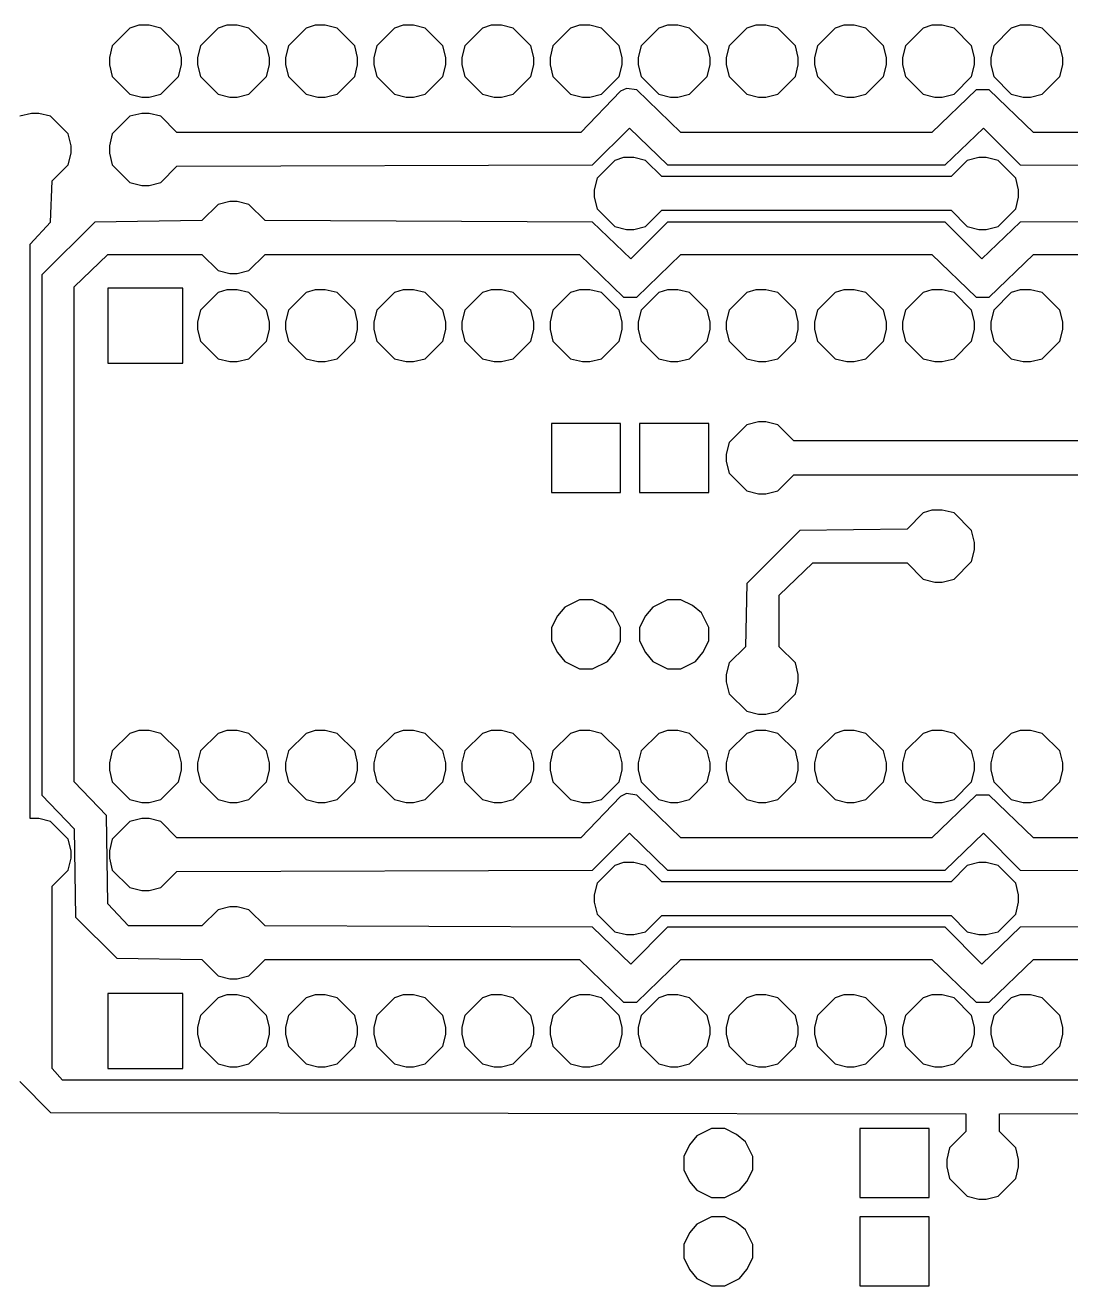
# Model space of a CAD drawing. Header units: millimetres. Extents: x 2 to 82, y 1 to 183.
# Drawn here: x 19.42 to 49.55, y 9.14 to 45.47 of the extents above; entities that cross this region are included whole.
import ezdxf

# ---------------------------------------------------------------- set-up
doc = ezdxf.new("R2010")
doc.units = ezdxf.units.MM
doc.layers.add('Default', color=70, linetype='Continuous')

msp = doc.modelspace()

# ---------------------------------------------------------------- linework, layer by layer
at = {"layer": 'Default'}
for points in [[(22.690667, 45.466), (22.690667, 45.466), (22.436667, 45.381333), (21.928667, 44.873333), (21.844, 44.534667), (21.844, 44.323), (21.928667, 43.984333), (22.436667, 43.476333), (22.775333, 43.391667), (22.987, 43.391667), (23.325667, 43.476333), (23.833667, 43.984333), (23.918333, 44.323), (23.918333, 44.534667), (23.833667, 44.873333), (23.325667, 45.381333), (22.987, 45.466), (22.690667, 45.466)], [(22.690667, 45.466), (22.690667, 45.466), (22.436667, 45.381333), (21.928667, 44.873333), (21.844, 44.534667), (21.844, 44.323), (21.928667, 43.984333), (22.436667, 43.476333), (22.775333, 43.391667), (22.987, 43.391667), (23.325667, 43.476333), (23.833667, 43.984333), (23.918333, 44.323), (23.918333, 44.534667), (23.833667, 44.873333), (23.325667, 45.381333), (22.987, 45.466), (22.690667, 45.466)], [(25.230667, 45.466), (25.230667, 45.466), (24.976667, 45.381333), (24.468667, 44.873333), (24.384, 44.534667), (24.384, 44.323), (24.468667, 43.984333), (24.976667, 43.476333), (25.315333, 43.391667), (25.527, 43.391667), (25.865667, 43.476333), (26.373667, 43.984333), (26.458333, 44.323), (26.458333, 44.534667), (26.373667, 44.873333), (25.865667, 45.381333), (25.527, 45.466), (25.230667, 45.466)], [(25.230667, 45.466), (25.230667, 45.466), (24.976667, 45.381333), (24.468667, 44.873333), (24.384, 44.534667), (24.384, 44.323), (24.468667, 43.984333), (24.976667, 43.476333), (25.315333, 43.391667), (25.527, 43.391667), (25.865667, 43.476333), (26.373667, 43.984333), (26.458333, 44.323), (26.458333, 44.534667), (26.373667, 44.873333), (25.865667, 45.381333), (25.527, 45.466), (25.230667, 45.466)], [(27.770667, 45.466), (27.770667, 45.466), (27.516667, 45.381333), (27.008667, 44.873333), (26.924, 44.534667), (26.924, 44.323), (27.008667, 43.984333), (27.516667, 43.476333), (27.855333, 43.391667), (28.067, 43.391667), (28.405667, 43.476333), (28.913667, 43.984333), (28.998333, 44.323), (28.998333, 44.534667), (28.913667, 44.873333), (28.405667, 45.381333), (28.067, 45.466), (27.770667, 45.466)], [(27.770667, 45.466), (27.770667, 45.466), (27.516667, 45.381333), (27.008667, 44.873333), (26.924, 44.534667), (26.924, 44.323), (27.008667, 43.984333), (27.516667, 43.476333), (27.855333, 43.391667), (28.067, 43.391667), (28.405667, 43.476333), (28.913667, 43.984333), (28.998333, 44.323), (28.998333, 44.534667), (28.913667, 44.873333), (28.405667, 45.381333), (28.067, 45.466), (27.770667, 45.466)], [(30.310667, 45.466), (30.310667, 45.466), (30.056667, 45.381333), (29.548667, 44.873333), (29.464, 44.534667), (29.464, 44.323), (29.548667, 43.984333), (30.056667, 43.476333), (30.395333, 43.391667), (30.607, 43.391667), (30.945667, 43.476333), (31.453667, 43.984333), (31.538333, 44.323), (31.538333, 44.534667), (31.453667, 44.873333), (30.945667, 45.381333), (30.607, 45.466), (30.310667, 45.466)], [(30.310667, 45.466), (30.310667, 45.466), (30.056667, 45.381333), (29.548667, 44.873333), (29.464, 44.534667), (29.464, 44.323), (29.548667, 43.984333), (30.056667, 43.476333), (30.395333, 43.391667), (30.607, 43.391667), (30.945667, 43.476333), (31.453667, 43.984333), (31.538333, 44.323), (31.538333, 44.534667), (31.453667, 44.873333), (30.945667, 45.381333), (30.607, 45.466), (30.310667, 45.466)], [(32.850667, 45.466), (32.850667, 45.466), (32.596667, 45.381333), (32.088667, 44.873333), (32.004, 44.534667), (32.004, 44.323), (32.088667, 43.984333), (32.596667, 43.476333), (32.935333, 43.391667), (33.147, 43.391667), (33.485667, 43.476333), (33.993667, 43.984333), (34.078333, 44.323), (34.078333, 44.534667), (33.993667, 44.873333), (33.485667, 45.381333), (33.147, 45.466), (32.850667, 45.466)], [(32.850667, 45.466), (32.850667, 45.466), (32.596667, 45.381333), (32.088667, 44.873333), (32.004, 44.534667), (32.004, 44.323), (32.088667, 43.984333), (32.596667, 43.476333), (32.935333, 43.391667), (33.147, 43.391667), (33.485667, 43.476333), (33.993667, 43.984333), (34.078333, 44.323), (34.078333, 44.534667), (33.993667, 44.873333), (33.485667, 45.381333), (33.147, 45.466), (32.850667, 45.466)], [(35.390667, 45.466), (35.390667, 45.466), (35.136667, 45.381333), (34.628667, 44.873333), (34.544, 44.534667), (34.544, 44.323), (34.628667, 43.984333), (35.136667, 43.476333), (35.475333, 43.391667), (35.687, 43.391667), (36.025667, 43.476333), (36.533667, 43.984333), (36.618333, 44.323), (36.618333, 44.534667), (36.533667, 44.873333), (36.025667, 45.381333), (35.687, 45.466), (35.390667, 45.466)], [(35.390667, 45.466), (35.390667, 45.466), (35.136667, 45.381333), (34.628667, 44.873333), (34.544, 44.534667), (34.544, 44.323), (34.628667, 43.984333), (35.136667, 43.476333), (35.475333, 43.391667), (35.687, 43.391667), (36.025667, 43.476333), (36.533667, 43.984333), (36.618333, 44.323), (36.618333, 44.534667), (36.533667, 44.873333), (36.025667, 45.381333), (35.687, 45.466), (35.390667, 45.466)], [(37.930667, 45.466), (37.930667, 45.466), (37.676667, 45.381333), (37.168667, 44.873333), (37.084, 44.534667), (37.084, 44.323), (37.168667, 43.984333), (37.676667, 43.476333), (38.015333, 43.391667), (38.227, 43.391667), (38.565667, 43.476333), (39.073667, 43.984333), (39.158333, 44.323), (39.158333, 44.534667), (39.073667, 44.873333), (38.565667, 45.381333), (38.227, 45.466), (37.930667, 45.466)], [(37.930667, 45.466), (37.930667, 45.466), (37.676667, 45.381333), (37.168667, 44.873333), (37.084, 44.534667), (37.084, 44.323), (37.168667, 43.984333), (37.676667, 43.476333), (38.015333, 43.391667), (38.227, 43.391667), (38.565667, 43.476333), (39.073667, 43.984333), (39.158333, 44.323), (39.158333, 44.534667), (39.073667, 44.873333), (38.565667, 45.381333), (38.227, 45.466), (37.930667, 45.466)], [(40.470667, 45.466), (40.470667, 45.466), (40.216667, 45.381333), (39.708667, 44.873333), (39.624, 44.534667), (39.624, 44.323), (39.708667, 43.984333), (40.216667, 43.476333), (40.555333, 43.391667), (40.767, 43.391667), (41.105667, 43.476333), (41.613667, 43.984333), (41.698333, 44.323), (41.698333, 44.534667), (41.613667, 44.873333), (41.105667, 45.381333), (40.767, 45.466), (40.470667, 45.466)], [(40.470667, 45.466), (40.470667, 45.466), (40.216667, 45.381333), (39.708667, 44.873333), (39.624, 44.534667), (39.624, 44.323), (39.708667, 43.984333), (40.216667, 43.476333), (40.555333, 43.391667), (40.767, 43.391667), (41.105667, 43.476333), (41.613667, 43.984333), (41.698333, 44.323), (41.698333, 44.534667), (41.613667, 44.873333), (41.105667, 45.381333), (40.767, 45.466), (40.470667, 45.466)], [(43.010667, 45.466), (43.010667, 45.466), (42.756667, 45.381333), (42.248667, 44.873333), (42.164, 44.534667), (42.164, 44.323), (42.248667, 43.984333), (42.756667, 43.476333), (43.095333, 43.391667), (43.307, 43.391667), (43.645667, 43.476333), (44.153667, 43.984333), (44.238333, 44.323), (44.238333, 44.534667), (44.153667, 44.873333), (43.645667, 45.381333), (43.307, 45.466), (43.010667, 45.466)], [(43.010667, 45.466), (43.010667, 45.466), (42.756667, 45.381333), (42.248667, 44.873333), (42.164, 44.534667), (42.164, 44.323), (42.248667, 43.984333), (42.756667, 43.476333), (43.095333, 43.391667), (43.307, 43.391667), (43.645667, 43.476333), (44.153667, 43.984333), (44.238333, 44.323), (44.238333, 44.534667), (44.153667, 44.873333), (43.645667, 45.381333), (43.307, 45.466), (43.010667, 45.466)], [(45.550667, 45.466), (45.550667, 45.466), (45.296667, 45.381333), (44.788667, 44.873333), (44.704, 44.534667), (44.704, 44.323), (44.788667, 43.984333), (45.296667, 43.476333), (45.635333, 43.391667), (45.847, 43.391667), (46.185667, 43.476333), (46.693667, 43.984333), (46.778333, 44.323), (46.778333, 44.534667), (46.693667, 44.873333), (46.185667, 45.381333), (45.847, 45.466), (45.550667, 45.466)], [(45.550667, 45.466), (45.550667, 45.466), (45.296667, 45.381333), (44.788667, 44.873333), (44.704, 44.534667), (44.704, 44.323), (44.788667, 43.984333), (45.296667, 43.476333), (45.635333, 43.391667), (45.847, 43.391667), (46.185667, 43.476333), (46.693667, 43.984333), (46.778333, 44.323), (46.778333, 44.534667), (46.693667, 44.873333), (46.185667, 45.381333), (45.847, 45.466), (45.550667, 45.466)], [(48.090667, 45.466), (48.090667, 45.466), (47.836667, 45.381333), (47.328667, 44.873333), (47.244, 44.534667), (47.244, 44.323), (47.328667, 43.984333), (47.836667, 43.476333), (48.175333, 43.391667), (48.387, 43.391667), (48.725667, 43.476333), (49.233667, 43.984333), (49.318333, 44.323), (49.318333, 44.534667), (49.233667, 44.873333), (48.725667, 45.381333), (48.387, 45.466), (48.090667, 45.466)], [(48.090667, 45.466), (48.090667, 45.466), (47.836667, 45.381333), (47.328667, 44.873333), (47.244, 44.534667), (47.244, 44.323), (47.328667, 43.984333), (47.836667, 43.476333), (48.175333, 43.391667), (48.387, 43.391667), (48.725667, 43.476333), (49.233667, 43.984333), (49.318333, 44.323), (49.318333, 44.534667), (49.233667, 44.873333), (48.725667, 45.381333), (48.387, 45.466), (48.090667, 45.466)], [(36.745333, 43.645667), (36.745333, 43.645667), (36.576, 43.561), (35.433, 42.375667), (23.791333, 42.375667), (23.325667, 42.841333), (22.987, 42.926), (22.775333, 42.926), (22.436667, 42.841333), (21.928667, 42.333333), (21.844, 41.994667), (21.844, 41.783), (21.928667, 41.444333), (22.436667, 40.936333), (22.775333, 40.851667), (22.987, 40.851667), (23.325667, 40.936333), (23.791333, 41.402), (35.771667, 41.444333), (36.83, 42.502667), (37.930667, 41.444333), (45.931667, 41.444333), (47.032333, 42.502667), (48.090667, 41.444333), (60.071, 41.402)], [(36.745333, 43.645667), (36.745333, 43.645667), (36.576, 43.561), (35.433, 42.375667), (23.791333, 42.375667), (23.325667, 42.841333), (22.987, 42.926), (22.775333, 42.926), (22.436667, 42.841333), (21.928667, 42.333333), (21.844, 41.994667), (21.844, 41.783), (21.928667, 41.444333), (22.436667, 40.936333), (22.775333, 40.851667), (22.987, 40.851667), (23.325667, 40.936333), (23.791333, 41.402), (35.771667, 41.444333), (36.83, 42.502667), (37.930667, 41.444333), (45.931667, 41.444333), (47.032333, 42.502667), (48.090667, 41.444333), (60.071, 41.402)], [(60.071, 42.375667), (48.471667, 42.375667), (47.201667, 43.603333), (46.820667, 43.603333), (45.550667, 42.375667), (38.311667, 42.375667), (37.041667, 43.603333), (36.745333, 43.645667)], [(60.071, 42.375667), (48.471667, 42.375667), (47.201667, 43.603333), (46.820667, 43.603333), (45.550667, 42.375667), (38.311667, 42.375667), (37.041667, 43.603333), (36.745333, 43.645667)], [(63.330667, 15.070667), (20.489333, 15.070667), (20.193, 15.409333), (20.193, 20.658667), (20.658667, 21.124333), (20.743333, 21.463), (20.743333, 21.674667), (20.658667, 22.013333), (20.150667, 22.521333), (19.812, 22.606), (19.558, 22.606), (19.558, 39.158333), (20.150667, 39.793333), (20.193, 40.978667), (20.658667, 41.444333), (20.743333, 41.783), (20.743333, 41.994667), (20.658667, 42.333333), (20.150667, 42.841333), (19.812, 42.926), (19.600333, 42.926), (19.261667, 42.841333)], [(63.330667, 15.070667), (20.489333, 15.070667), (20.193, 15.409333), (20.193, 20.658667), (20.658667, 21.124333), (20.743333, 21.463), (20.743333, 21.674667), (20.658667, 22.013333), (20.150667, 22.521333), (19.812, 22.606), (19.558, 22.606), (19.558, 39.158333), (20.150667, 39.793333), (20.193, 40.978667), (20.658667, 41.444333), (20.743333, 41.783), (20.743333, 41.994667), (20.658667, 42.333333), (20.150667, 42.841333), (19.812, 42.926), (19.600333, 42.926), (19.261667, 42.841333)], [(36.660667, 41.656), (36.660667, 41.656), (36.406667, 41.571333), (35.898667, 41.063333), (35.814, 40.724667), (35.814, 40.513), (35.898667, 40.174333), (36.406667, 39.666333), (36.745333, 39.581667), (36.957, 39.581667), (37.295667, 39.666333), (37.761333, 40.132), (46.101, 40.132), (46.566667, 39.666333), (46.905333, 39.581667), (47.117, 39.581667), (47.455667, 39.666333), (47.963667, 40.174333), (48.048333, 40.513), (48.048333, 40.724667), (47.963667, 41.063333), (47.455667, 41.571333), (47.117, 41.656), (46.905333, 41.656), (46.566667, 41.571333), (46.101, 41.105667), (37.761333, 41.105667), (37.295667, 41.571333), (36.957, 41.656), (36.660667, 41.656)], [(36.660667, 41.656), (36.660667, 41.656), (36.406667, 41.571333), (35.898667, 41.063333), (35.814, 40.724667), (35.814, 40.513), (35.898667, 40.174333), (36.406667, 39.666333), (36.745333, 39.581667), (36.957, 39.581667), (37.295667, 39.666333), (37.761333, 40.132), (46.101, 40.132), (46.566667, 39.666333), (46.905333, 39.581667), (47.117, 39.581667), (47.455667, 39.666333), (47.963667, 40.174333), (48.048333, 40.513), (48.048333, 40.724667), (47.963667, 41.063333), (47.455667, 41.571333), (47.117, 41.656), (46.905333, 41.656), (46.566667, 41.571333), (46.101, 41.105667), (37.761333, 41.105667), (37.295667, 41.571333), (36.957, 41.656), (36.660667, 41.656)], [(57.531, 39.835667), (48.090667, 39.793333), (46.99, 38.735), (45.931667, 39.793333), (37.930667, 39.793333), (36.872333, 38.735), (35.771667, 39.793333), (26.331333, 39.835667), (25.865667, 40.301333), (25.527, 40.386), (25.315333, 40.386), (24.976667, 40.301333), (24.511, 39.835667), (21.420667, 39.793333), (19.896667, 38.269333), (19.896667, 23.283333), (20.828, 22.309667), (20.870333, 19.769667), (22.055667, 18.584333), (24.511, 18.542), (24.976667, 18.076333), (25.315333, 17.991667), (25.527, 17.991667), (25.865667, 18.076333), (26.331333, 18.542), (35.390667, 18.542), (36.660667, 17.314333), (37.041667, 17.314333), (38.311667, 18.542), (45.550667, 18.542), (46.820667, 17.314333), (47.201667, 17.314333), (48.471667, 18.542), (57.531, 18.542)], [(57.531, 39.835667), (48.090667, 39.793333), (46.99, 38.735), (45.931667, 39.793333), (37.930667, 39.793333), (36.872333, 38.735), (35.771667, 39.793333), (26.331333, 39.835667), (25.865667, 40.301333), (25.527, 40.386), (25.315333, 40.386), (24.976667, 40.301333), (24.511, 39.835667), (21.420667, 39.793333), (19.896667, 38.269333), (19.896667, 23.283333), (20.828, 22.309667), (20.870333, 19.769667), (22.055667, 18.584333), (24.511, 18.542), (24.976667, 18.076333), (25.315333, 17.991667), (25.527, 17.991667), (25.865667, 18.076333), (26.331333, 18.542), (35.390667, 18.542), (36.660667, 17.314333), (37.041667, 17.314333), (38.311667, 18.542), (45.550667, 18.542), (46.820667, 17.314333), (47.201667, 17.314333), (48.471667, 18.542), (57.531, 18.542)], [(57.531, 19.515667), (48.090667, 19.473333), (46.99, 18.415), (45.931667, 19.473333), (37.930667, 19.473333), (36.872333, 18.415), (35.771667, 19.473333), (26.331333, 19.515667), (25.865667, 19.981333), (25.527, 20.066), (25.315333, 20.066), (24.976667, 19.981333), (24.511, 19.515667), (22.394333, 19.515667), (21.801667, 20.150667), (21.759333, 22.690667), (20.828, 23.664333), (20.828, 37.930667), (21.801667, 38.862), (24.511, 38.862), (24.976667, 38.396333), (25.315333, 38.311667), (25.527, 38.311667), (25.865667, 38.396333), (26.331333, 38.862), (35.390667, 38.862), (36.660667, 37.634333), (37.041667, 37.634333), (38.311667, 38.862), (45.550667, 38.862), (46.820667, 37.634333), (47.201667, 37.634333), (48.471667, 38.862), (57.531, 38.862)], [(57.531, 19.515667), (48.090667, 19.473333), (46.99, 18.415), (45.931667, 19.473333), (37.930667, 19.473333), (36.872333, 18.415), (35.771667, 19.473333), (26.331333, 19.515667), (25.865667, 19.981333), (25.527, 20.066), (25.315333, 20.066), (24.976667, 19.981333), (24.511, 19.515667), (22.394333, 19.515667), (21.801667, 20.150667), (21.759333, 22.690667), (20.828, 23.664333), (20.828, 37.930667), (21.801667, 38.862), (24.511, 38.862), (24.976667, 38.396333), (25.315333, 38.311667), (25.527, 38.311667), (25.865667, 38.396333), (26.331333, 38.862), (35.390667, 38.862), (36.660667, 37.634333), (37.041667, 37.634333), (38.311667, 38.862), (45.550667, 38.862), (46.820667, 37.634333), (47.201667, 37.634333), (48.471667, 38.862), (57.531, 38.862)], [(21.801667, 37.888333), (21.801667, 37.888333), (21.801667, 35.729333), (23.960667, 35.729333), (23.960667, 37.888333), (21.801667, 37.888333)], [(21.801667, 37.888333), (21.801667, 37.888333), (21.801667, 35.729333), (23.960667, 35.729333), (23.960667, 37.888333), (21.801667, 37.888333)], [(25.230667, 37.846), (25.230667, 37.846), (24.976667, 37.761333), (24.468667, 37.253333), (24.384, 36.914667), (24.384, 36.703), (24.468667, 36.364333), (24.976667, 35.856333), (25.315333, 35.771667), (25.527, 35.771667), (25.865667, 35.856333), (26.373667, 36.364333), (26.458333, 36.703), (26.458333, 36.914667), (26.373667, 37.253333), (25.865667, 37.761333), (25.527, 37.846), (25.230667, 37.846)], [(25.230667, 37.846), (25.230667, 37.846), (24.976667, 37.761333), (24.468667, 37.253333), (24.384, 36.914667), (24.384, 36.703), (24.468667, 36.364333), (24.976667, 35.856333), (25.315333, 35.771667), (25.527, 35.771667), (25.865667, 35.856333), (26.373667, 36.364333), (26.458333, 36.703), (26.458333, 36.914667), (26.373667, 37.253333), (25.865667, 37.761333), (25.527, 37.846), (25.230667, 37.846)], [(27.770667, 37.846), (27.770667, 37.846), (27.516667, 37.761333), (27.008667, 37.253333), (26.924, 36.914667), (26.924, 36.703), (27.008667, 36.364333), (27.516667, 35.856333), (27.855333, 35.771667), (28.067, 35.771667), (28.405667, 35.856333), (28.913667, 36.364333), (28.998333, 36.703), (28.998333, 36.914667), (28.913667, 37.253333), (28.405667, 37.761333), (28.067, 37.846), (27.770667, 37.846)], [(27.770667, 37.846), (27.770667, 37.846), (27.516667, 37.761333), (27.008667, 37.253333), (26.924, 36.914667), (26.924, 36.703), (27.008667, 36.364333), (27.516667, 35.856333), (27.855333, 35.771667), (28.067, 35.771667), (28.405667, 35.856333), (28.913667, 36.364333), (28.998333, 36.703), (28.998333, 36.914667), (28.913667, 37.253333), (28.405667, 37.761333), (28.067, 37.846), (27.770667, 37.846)], [(30.310667, 37.846), (30.310667, 37.846), (30.056667, 37.761333), (29.548667, 37.253333), (29.464, 36.914667), (29.464, 36.703), (29.548667, 36.364333), (30.056667, 35.856333), (30.395333, 35.771667), (30.607, 35.771667), (30.945667, 35.856333), (31.453667, 36.364333), (31.538333, 36.703), (31.538333, 36.914667), (31.453667, 37.253333), (30.945667, 37.761333), (30.607, 37.846), (30.310667, 37.846)], [(30.310667, 37.846), (30.310667, 37.846), (30.056667, 37.761333), (29.548667, 37.253333), (29.464, 36.914667), (29.464, 36.703), (29.548667, 36.364333), (30.056667, 35.856333), (30.395333, 35.771667), (30.607, 35.771667), (30.945667, 35.856333), (31.453667, 36.364333), (31.538333, 36.703), (31.538333, 36.914667), (31.453667, 37.253333), (30.945667, 37.761333), (30.607, 37.846), (30.310667, 37.846)], [(32.850667, 37.846), (32.850667, 37.846), (32.596667, 37.761333), (32.088667, 37.253333), (32.004, 36.914667), (32.004, 36.703), (32.088667, 36.364333), (32.596667, 35.856333), (32.935333, 35.771667), (33.147, 35.771667), (33.485667, 35.856333), (33.993667, 36.364333), (34.078333, 36.703), (34.078333, 36.914667), (33.993667, 37.253333), (33.485667, 37.761333), (33.147, 37.846), (32.850667, 37.846)], [(32.850667, 37.846), (32.850667, 37.846), (32.596667, 37.761333), (32.088667, 37.253333), (32.004, 36.914667), (32.004, 36.703), (32.088667, 36.364333), (32.596667, 35.856333), (32.935333, 35.771667), (33.147, 35.771667), (33.485667, 35.856333), (33.993667, 36.364333), (34.078333, 36.703), (34.078333, 36.914667), (33.993667, 37.253333), (33.485667, 37.761333), (33.147, 37.846), (32.850667, 37.846)], [(35.390667, 37.846), (35.390667, 37.846), (35.136667, 37.761333), (34.628667, 37.253333), (34.544, 36.914667), (34.544, 36.703), (34.628667, 36.364333), (35.136667, 35.856333), (35.475333, 35.771667), (35.687, 35.771667), (36.025667, 35.856333), (36.533667, 36.364333), (36.618333, 36.703), (36.618333, 36.914667), (36.533667, 37.253333), (36.025667, 37.761333), (35.687, 37.846), (35.390667, 37.846)], [(35.390667, 37.846), (35.390667, 37.846), (35.136667, 37.761333), (34.628667, 37.253333), (34.544, 36.914667), (34.544, 36.703), (34.628667, 36.364333), (35.136667, 35.856333), (35.475333, 35.771667), (35.687, 35.771667), (36.025667, 35.856333), (36.533667, 36.364333), (36.618333, 36.703), (36.618333, 36.914667), (36.533667, 37.253333), (36.025667, 37.761333), (35.687, 37.846), (35.390667, 37.846)], [(37.930667, 37.846), (37.930667, 37.846), (37.676667, 37.761333), (37.168667, 37.253333), (37.084, 36.914667), (37.084, 36.703), (37.168667, 36.364333), (37.676667, 35.856333), (38.015333, 35.771667), (38.227, 35.771667), (38.565667, 35.856333), (39.073667, 36.364333), (39.158333, 36.703), (39.158333, 36.914667), (39.073667, 37.253333), (38.565667, 37.761333), (38.227, 37.846), (37.930667, 37.846)], [(37.930667, 37.846), (37.930667, 37.846), (37.676667, 37.761333), (37.168667, 37.253333), (37.084, 36.914667), (37.084, 36.703), (37.168667, 36.364333), (37.676667, 35.856333), (38.015333, 35.771667), (38.227, 35.771667), (38.565667, 35.856333), (39.073667, 36.364333), (39.158333, 36.703), (39.158333, 36.914667), (39.073667, 37.253333), (38.565667, 37.761333), (38.227, 37.846), (37.930667, 37.846)], [(40.470667, 37.846), (40.470667, 37.846), (40.216667, 37.761333), (39.708667, 37.253333), (39.624, 36.914667), (39.624, 36.703), (39.708667, 36.364333), (40.216667, 35.856333), (40.555333, 35.771667), (40.767, 35.771667), (41.105667, 35.856333), (41.613667, 36.364333), (41.698333, 36.703), (41.698333, 36.914667), (41.613667, 37.253333), (41.105667, 37.761333), (40.767, 37.846), (40.470667, 37.846)], [(40.470667, 37.846), (40.470667, 37.846), (40.216667, 37.761333), (39.708667, 37.253333), (39.624, 36.914667), (39.624, 36.703), (39.708667, 36.364333), (40.216667, 35.856333), (40.555333, 35.771667), (40.767, 35.771667), (41.105667, 35.856333), (41.613667, 36.364333), (41.698333, 36.703), (41.698333, 36.914667), (41.613667, 37.253333), (41.105667, 37.761333), (40.767, 37.846), (40.470667, 37.846)], [(43.010667, 37.846), (43.010667, 37.846), (42.756667, 37.761333), (42.248667, 37.253333), (42.164, 36.914667), (42.164, 36.703), (42.248667, 36.364333), (42.756667, 35.856333), (43.095333, 35.771667), (43.307, 35.771667), (43.645667, 35.856333), (44.153667, 36.364333), (44.238333, 36.703), (44.238333, 36.914667), (44.153667, 37.253333), (43.645667, 37.761333), (43.307, 37.846), (43.010667, 37.846)], [(43.010667, 37.846), (43.010667, 37.846), (42.756667, 37.761333), (42.248667, 37.253333), (42.164, 36.914667), (42.164, 36.703), (42.248667, 36.364333), (42.756667, 35.856333), (43.095333, 35.771667), (43.307, 35.771667), (43.645667, 35.856333), (44.153667, 36.364333), (44.238333, 36.703), (44.238333, 36.914667), (44.153667, 37.253333), (43.645667, 37.761333), (43.307, 37.846), (43.010667, 37.846)], [(45.550667, 37.846), (45.550667, 37.846), (45.296667, 37.761333), (44.788667, 37.253333), (44.704, 36.914667), (44.704, 36.703), (44.788667, 36.364333), (45.296667, 35.856333), (45.635333, 35.771667), (45.847, 35.771667), (46.185667, 35.856333), (46.693667, 36.364333), (46.778333, 36.703), (46.778333, 36.914667), (46.693667, 37.253333), (46.185667, 37.761333), (45.847, 37.846), (45.550667, 37.846)], [(45.550667, 37.846), (45.550667, 37.846), (45.296667, 37.761333), (44.788667, 37.253333), (44.704, 36.914667), (44.704, 36.703), (44.788667, 36.364333), (45.296667, 35.856333), (45.635333, 35.771667), (45.847, 35.771667), (46.185667, 35.856333), (46.693667, 36.364333), (46.778333, 36.703), (46.778333, 36.914667), (46.693667, 37.253333), (46.185667, 37.761333), (45.847, 37.846), (45.550667, 37.846)], [(48.090667, 37.846), (48.090667, 37.846), (47.836667, 37.761333), (47.328667, 37.253333), (47.244, 36.914667), (47.244, 36.703), (47.328667, 36.364333), (47.836667, 35.856333), (48.175333, 35.771667), (48.387, 35.771667), (48.725667, 35.856333), (49.233667, 36.364333), (49.318333, 36.703), (49.318333, 36.914667), (49.233667, 37.253333), (48.725667, 37.761333), (48.387, 37.846), (48.090667, 37.846)], [(48.090667, 37.846), (48.090667, 37.846), (47.836667, 37.761333), (47.328667, 37.253333), (47.244, 36.914667), (47.244, 36.703), (47.328667, 36.364333), (47.836667, 35.856333), (48.175333, 35.771667), (48.387, 35.771667), (48.725667, 35.856333), (49.233667, 36.364333), (49.318333, 36.703), (49.318333, 36.914667), (49.233667, 37.253333), (48.725667, 37.761333), (48.387, 37.846), (48.090667, 37.846)], [(34.586333, 33.993667), (34.586333, 33.993667), (34.586333, 32.004), (36.576, 32.004), (36.576, 33.993667), (34.586333, 33.993667)], [(34.586333, 33.993667), (34.586333, 33.993667), (34.586333, 32.004), (36.576, 32.004), (36.576, 33.993667), (34.586333, 33.993667)], [(37.126333, 33.993667), (37.126333, 33.993667), (37.126333, 32.004), (39.116, 32.004), (39.116, 33.993667), (37.126333, 33.993667)], [(37.126333, 33.993667), (37.126333, 33.993667), (37.126333, 32.004), (39.116, 32.004), (39.116, 33.993667), (37.126333, 33.993667)], [(63.669333, 33.485667), (41.571333, 33.485667), (41.105667, 33.951333), (40.767, 34.036), (40.555333, 34.036), (40.216667, 33.951333), (39.708667, 33.443333), (39.624, 33.104667), (39.624, 32.893), (39.708667, 32.554333), (40.216667, 32.046333), (40.555333, 31.961667), (40.767, 31.961667), (41.105667, 32.046333), (41.571333, 32.512), (63.669333, 32.512)], [(63.669333, 33.485667), (41.571333, 33.485667), (41.105667, 33.951333), (40.767, 34.036), (40.555333, 34.036), (40.216667, 33.951333), (39.708667, 33.443333), (39.624, 33.104667), (39.624, 32.893), (39.708667, 32.554333), (40.216667, 32.046333), (40.555333, 31.961667), (40.767, 31.961667), (41.105667, 32.046333), (41.571333, 32.512), (63.669333, 32.512)], [(45.550667, 31.496), (45.550667, 31.496), (45.296667, 31.411333), (44.831, 30.945667), (41.740667, 30.903333), (40.216667, 29.379333), (40.174333, 27.559), (39.708667, 27.093333), (39.624, 26.754667), (39.624, 26.543), (39.708667, 26.204333), (40.216667, 25.696333), (40.555333, 25.611667), (40.767, 25.611667), (41.105667, 25.696333), (41.613667, 26.204333), (41.698333, 26.543), (41.698333, 26.754667), (41.613667, 27.093333), (41.148, 27.559), (41.148, 29.040667), (42.121667, 29.972), (44.831, 29.972), (45.296667, 29.506333), (45.635333, 29.421667), (45.847, 29.421667), (46.185667, 29.506333), (46.693667, 30.014333), (46.778333, 30.353), (46.778333, 30.564667), (46.693667, 30.903333), (46.185667, 31.411333), (45.847, 31.496), (45.550667, 31.496)], [(45.550667, 31.496), (45.550667, 31.496), (45.296667, 31.411333), (44.831, 30.945667), (41.740667, 30.903333), (40.216667, 29.379333), (40.174333, 27.559), (39.708667, 27.093333), (39.624, 26.754667), (39.624, 26.543), (39.708667, 26.204333), (40.216667, 25.696333), (40.555333, 25.611667), (40.767, 25.611667), (41.105667, 25.696333), (41.613667, 26.204333), (41.698333, 26.543), (41.698333, 26.754667), (41.613667, 27.093333), (41.148, 27.559), (41.148, 29.040667), (42.121667, 29.972), (44.831, 29.972), (45.296667, 29.506333), (45.635333, 29.421667), (45.847, 29.421667), (46.185667, 29.506333), (46.693667, 30.014333), (46.778333, 30.353), (46.778333, 30.564667), (46.693667, 30.903333), (46.185667, 31.411333), (45.847, 31.496), (45.550667, 31.496)], [(35.390667, 28.913667), (35.390667, 28.913667), (34.967333, 28.702), (34.755667, 28.448), (34.586333, 28.109333), (34.586333, 27.728333), (34.755667, 27.389667), (34.967333, 27.135667), (35.390667, 26.924), (35.771667, 26.924), (36.195, 27.135667), (36.406667, 27.389667), (36.576, 27.728333), (36.576, 28.109333), (36.364333, 28.532667), (36.110333, 28.744333), (35.771667, 28.913667), (35.390667, 28.913667)], [(35.390667, 28.913667), (35.390667, 28.913667), (34.967333, 28.702), (34.755667, 28.448), (34.586333, 28.109333), (34.586333, 27.728333), (34.755667, 27.389667), (34.967333, 27.135667), (35.390667, 26.924), (35.771667, 26.924), (36.195, 27.135667), (36.406667, 27.389667), (36.576, 27.728333), (36.576, 28.109333), (36.364333, 28.532667), (36.110333, 28.744333), (35.771667, 28.913667), (35.390667, 28.913667)], [(37.930667, 28.913667), (37.930667, 28.913667), (37.507333, 28.702), (37.295667, 28.448), (37.126333, 28.109333), (37.126333, 27.728333), (37.295667, 27.389667), (37.507333, 27.135667), (37.930667, 26.924), (38.311667, 26.924), (38.735, 27.135667), (38.946667, 27.389667), (39.116, 27.728333), (39.116, 28.109333), (38.904333, 28.532667), (38.650333, 28.744333), (38.311667, 28.913667), (37.930667, 28.913667)], [(37.930667, 28.913667), (37.930667, 28.913667), (37.507333, 28.702), (37.295667, 28.448), (37.126333, 28.109333), (37.126333, 27.728333), (37.295667, 27.389667), (37.507333, 27.135667), (37.930667, 26.924), (38.311667, 26.924), (38.735, 27.135667), (38.946667, 27.389667), (39.116, 27.728333), (39.116, 28.109333), (38.904333, 28.532667), (38.650333, 28.744333), (38.311667, 28.913667), (37.930667, 28.913667)], [(22.690667, 25.146), (22.690667, 25.146), (22.436667, 25.061333), (21.928667, 24.553333), (21.844, 24.214667), (21.844, 24.003), (21.928667, 23.664333), (22.436667, 23.156333), (22.775333, 23.071667), (22.987, 23.071667), (23.325667, 23.156333), (23.833667, 23.664333), (23.918333, 24.003), (23.918333, 24.214667), (23.833667, 24.553333), (23.325667, 25.061333), (22.987, 25.146), (22.690667, 25.146)], [(22.690667, 25.146), (22.690667, 25.146), (22.436667, 25.061333), (21.928667, 24.553333), (21.844, 24.214667), (21.844, 24.003), (21.928667, 23.664333), (22.436667, 23.156333), (22.775333, 23.071667), (22.987, 23.071667), (23.325667, 23.156333), (23.833667, 23.664333), (23.918333, 24.003), (23.918333, 24.214667), (23.833667, 24.553333), (23.325667, 25.061333), (22.987, 25.146), (22.690667, 25.146)], [(25.230667, 25.146), (25.230667, 25.146), (24.976667, 25.061333), (24.468667, 24.553333), (24.384, 24.214667), (24.384, 24.003), (24.468667, 23.664333), (24.976667, 23.156333), (25.315333, 23.071667), (25.527, 23.071667), (25.865667, 23.156333), (26.373667, 23.664333), (26.458333, 24.003), (26.458333, 24.214667), (26.373667, 24.553333), (25.865667, 25.061333), (25.527, 25.146), (25.230667, 25.146)], [(25.230667, 25.146), (25.230667, 25.146), (24.976667, 25.061333), (24.468667, 24.553333), (24.384, 24.214667), (24.384, 24.003), (24.468667, 23.664333), (24.976667, 23.156333), (25.315333, 23.071667), (25.527, 23.071667), (25.865667, 23.156333), (26.373667, 23.664333), (26.458333, 24.003), (26.458333, 24.214667), (26.373667, 24.553333), (25.865667, 25.061333), (25.527, 25.146), (25.230667, 25.146)], [(27.770667, 25.146), (27.770667, 25.146), (27.516667, 25.061333), (27.008667, 24.553333), (26.924, 24.214667), (26.924, 24.003), (27.008667, 23.664333), (27.516667, 23.156333), (27.855333, 23.071667), (28.067, 23.071667), (28.405667, 23.156333), (28.913667, 23.664333), (28.998333, 24.003), (28.998333, 24.214667), (28.913667, 24.553333), (28.405667, 25.061333), (28.067, 25.146), (27.770667, 25.146)], [(27.770667, 25.146), (27.770667, 25.146), (27.516667, 25.061333), (27.008667, 24.553333), (26.924, 24.214667), (26.924, 24.003), (27.008667, 23.664333), (27.516667, 23.156333), (27.855333, 23.071667), (28.067, 23.071667), (28.405667, 23.156333), (28.913667, 23.664333), (28.998333, 24.003), (28.998333, 24.214667), (28.913667, 24.553333), (28.405667, 25.061333), (28.067, 25.146), (27.770667, 25.146)], [(30.310667, 25.146), (30.310667, 25.146), (30.056667, 25.061333), (29.548667, 24.553333), (29.464, 24.214667), (29.464, 24.003), (29.548667, 23.664333), (30.056667, 23.156333), (30.395333, 23.071667), (30.607, 23.071667), (30.945667, 23.156333), (31.453667, 23.664333), (31.538333, 24.003), (31.538333, 24.214667), (31.453667, 24.553333), (30.945667, 25.061333), (30.607, 25.146), (30.310667, 25.146)], [(30.310667, 25.146), (30.310667, 25.146), (30.056667, 25.061333), (29.548667, 24.553333), (29.464, 24.214667), (29.464, 24.003), (29.548667, 23.664333), (30.056667, 23.156333), (30.395333, 23.071667), (30.607, 23.071667), (30.945667, 23.156333), (31.453667, 23.664333), (31.538333, 24.003), (31.538333, 24.214667), (31.453667, 24.553333), (30.945667, 25.061333), (30.607, 25.146), (30.310667, 25.146)], [(32.850667, 25.146), (32.850667, 25.146), (32.596667, 25.061333), (32.088667, 24.553333), (32.004, 24.214667), (32.004, 24.003), (32.088667, 23.664333), (32.596667, 23.156333), (32.935333, 23.071667), (33.147, 23.071667), (33.485667, 23.156333), (33.993667, 23.664333), (34.078333, 24.003), (34.078333, 24.214667), (33.993667, 24.553333), (33.485667, 25.061333), (33.147, 25.146), (32.850667, 25.146)], [(32.850667, 25.146), (32.850667, 25.146), (32.596667, 25.061333), (32.088667, 24.553333), (32.004, 24.214667), (32.004, 24.003), (32.088667, 23.664333), (32.596667, 23.156333), (32.935333, 23.071667), (33.147, 23.071667), (33.485667, 23.156333), (33.993667, 23.664333), (34.078333, 24.003), (34.078333, 24.214667), (33.993667, 24.553333), (33.485667, 25.061333), (33.147, 25.146), (32.850667, 25.146)], [(35.390667, 25.146), (35.390667, 25.146), (35.136667, 25.061333), (34.628667, 24.553333), (34.544, 24.214667), (34.544, 24.003), (34.628667, 23.664333), (35.136667, 23.156333), (35.475333, 23.071667), (35.687, 23.071667), (36.025667, 23.156333), (36.533667, 23.664333), (36.618333, 24.003), (36.618333, 24.214667), (36.533667, 24.553333), (36.025667, 25.061333), (35.687, 25.146), (35.390667, 25.146)], [(35.390667, 25.146), (35.390667, 25.146), (35.136667, 25.061333), (34.628667, 24.553333), (34.544, 24.214667), (34.544, 24.003), (34.628667, 23.664333), (35.136667, 23.156333), (35.475333, 23.071667), (35.687, 23.071667), (36.025667, 23.156333), (36.533667, 23.664333), (36.618333, 24.003), (36.618333, 24.214667), (36.533667, 24.553333), (36.025667, 25.061333), (35.687, 25.146), (35.390667, 25.146)], [(37.930667, 25.146), (37.930667, 25.146), (37.676667, 25.061333), (37.168667, 24.553333), (37.084, 24.214667), (37.084, 24.003), (37.168667, 23.664333), (37.676667, 23.156333), (38.015333, 23.071667), (38.227, 23.071667), (38.565667, 23.156333), (39.073667, 23.664333), (39.158333, 24.003), (39.158333, 24.214667), (39.073667, 24.553333), (38.565667, 25.061333), (38.227, 25.146), (37.930667, 25.146)], [(37.930667, 25.146), (37.930667, 25.146), (37.676667, 25.061333), (37.168667, 24.553333), (37.084, 24.214667), (37.084, 24.003), (37.168667, 23.664333), (37.676667, 23.156333), (38.015333, 23.071667), (38.227, 23.071667), (38.565667, 23.156333), (39.073667, 23.664333), (39.158333, 24.003), (39.158333, 24.214667), (39.073667, 24.553333), (38.565667, 25.061333), (38.227, 25.146), (37.930667, 25.146)], [(40.470667, 25.146), (40.470667, 25.146), (40.216667, 25.061333), (39.708667, 24.553333), (39.624, 24.214667), (39.624, 24.003), (39.708667, 23.664333), (40.216667, 23.156333), (40.555333, 23.071667), (40.767, 23.071667), (41.105667, 23.156333), (41.613667, 23.664333), (41.698333, 24.003), (41.698333, 24.214667), (41.613667, 24.553333), (41.105667, 25.061333), (40.767, 25.146), (40.470667, 25.146)], [(40.470667, 25.146), (40.470667, 25.146), (40.216667, 25.061333), (39.708667, 24.553333), (39.624, 24.214667), (39.624, 24.003), (39.708667, 23.664333), (40.216667, 23.156333), (40.555333, 23.071667), (40.767, 23.071667), (41.105667, 23.156333), (41.613667, 23.664333), (41.698333, 24.003), (41.698333, 24.214667), (41.613667, 24.553333), (41.105667, 25.061333), (40.767, 25.146), (40.470667, 25.146)], [(43.010667, 25.146), (43.010667, 25.146), (42.756667, 25.061333), (42.248667, 24.553333), (42.164, 24.214667), (42.164, 24.003), (42.248667, 23.664333), (42.756667, 23.156333), (43.095333, 23.071667), (43.307, 23.071667), (43.645667, 23.156333), (44.153667, 23.664333), (44.238333, 24.003), (44.238333, 24.214667), (44.153667, 24.553333), (43.645667, 25.061333), (43.307, 25.146), (43.010667, 25.146)], [(43.010667, 25.146), (43.010667, 25.146), (42.756667, 25.061333), (42.248667, 24.553333), (42.164, 24.214667), (42.164, 24.003), (42.248667, 23.664333), (42.756667, 23.156333), (43.095333, 23.071667), (43.307, 23.071667), (43.645667, 23.156333), (44.153667, 23.664333), (44.238333, 24.003), (44.238333, 24.214667), (44.153667, 24.553333), (43.645667, 25.061333), (43.307, 25.146), (43.010667, 25.146)], [(45.550667, 25.146), (45.550667, 25.146), (45.296667, 25.061333), (44.788667, 24.553333), (44.704, 24.214667), (44.704, 24.003), (44.788667, 23.664333), (45.296667, 23.156333), (45.635333, 23.071667), (45.847, 23.071667), (46.185667, 23.156333), (46.693667, 23.664333), (46.778333, 24.003), (46.778333, 24.214667), (46.693667, 24.553333), (46.185667, 25.061333), (45.847, 25.146), (45.550667, 25.146)], [(45.550667, 25.146), (45.550667, 25.146), (45.296667, 25.061333), (44.788667, 24.553333), (44.704, 24.214667), (44.704, 24.003), (44.788667, 23.664333), (45.296667, 23.156333), (45.635333, 23.071667), (45.847, 23.071667), (46.185667, 23.156333), (46.693667, 23.664333), (46.778333, 24.003), (46.778333, 24.214667), (46.693667, 24.553333), (46.185667, 25.061333), (45.847, 25.146), (45.550667, 25.146)], [(48.090667, 25.146), (48.090667, 25.146), (47.836667, 25.061333), (47.328667, 24.553333), (47.244, 24.214667), (47.244, 24.003), (47.328667, 23.664333), (47.836667, 23.156333), (48.175333, 23.071667), (48.387, 23.071667), (48.725667, 23.156333), (49.233667, 23.664333), (49.318333, 24.003), (49.318333, 24.214667), (49.233667, 24.553333), (48.725667, 25.061333), (48.387, 25.146), (48.090667, 25.146)], [(48.090667, 25.146), (48.090667, 25.146), (47.836667, 25.061333), (47.328667, 24.553333), (47.244, 24.214667), (47.244, 24.003), (47.328667, 23.664333), (47.836667, 23.156333), (48.175333, 23.071667), (48.387, 23.071667), (48.725667, 23.156333), (49.233667, 23.664333), (49.318333, 24.003), (49.318333, 24.214667), (49.233667, 24.553333), (48.725667, 25.061333), (48.387, 25.146), (48.090667, 25.146)], [(36.745333, 23.325667), (36.745333, 23.325667), (36.576, 23.241), (35.433, 22.055667), (23.791333, 22.055667), (23.325667, 22.521333), (22.987, 22.606), (22.775333, 22.606), (22.436667, 22.521333), (21.928667, 22.013333), (21.844, 21.674667), (21.844, 21.463), (21.928667, 21.124333), (22.436667, 20.616333), (22.775333, 20.531667), (22.987, 20.531667), (23.325667, 20.616333), (23.791333, 21.082), (35.771667, 21.124333), (36.83, 22.182667), (37.930667, 21.124333), (45.931667, 21.124333), (47.032333, 22.182667), (48.090667, 21.124333), (60.071, 21.082)], [(36.745333, 23.325667), (36.745333, 23.325667), (36.576, 23.241), (35.433, 22.055667), (23.791333, 22.055667), (23.325667, 22.521333), (22.987, 22.606), (22.775333, 22.606), (22.436667, 22.521333), (21.928667, 22.013333), (21.844, 21.674667), (21.844, 21.463), (21.928667, 21.124333), (22.436667, 20.616333), (22.775333, 20.531667), (22.987, 20.531667), (23.325667, 20.616333), (23.791333, 21.082), (35.771667, 21.124333), (36.83, 22.182667), (37.930667, 21.124333), (45.931667, 21.124333), (47.032333, 22.182667), (48.090667, 21.124333), (60.071, 21.082)], [(60.071, 22.055667), (48.471667, 22.055667), (47.201667, 23.283333), (46.820667, 23.283333), (45.550667, 22.055667), (38.311667, 22.055667), (37.041667, 23.283333), (36.745333, 23.325667)], [(60.071, 22.055667), (48.471667, 22.055667), (47.201667, 23.283333), (46.820667, 23.283333), (45.550667, 22.055667), (38.311667, 22.055667), (37.041667, 23.283333), (36.745333, 23.325667)], [(36.660667, 21.336), (36.660667, 21.336), (36.406667, 21.251333), (35.898667, 20.743333), (35.814, 20.404667), (35.814, 20.193), (35.898667, 19.854333), (36.406667, 19.346333), (36.745333, 19.261667), (36.957, 19.261667), (37.295667, 19.346333), (37.761333, 19.812), (46.101, 19.812), (46.566667, 19.346333), (46.905333, 19.261667), (47.117, 19.261667), (47.455667, 19.346333), (47.963667, 19.854333), (48.048333, 20.193), (48.048333, 20.404667), (47.963667, 20.743333), (47.455667, 21.251333), (47.117, 21.336), (46.905333, 21.336), (46.566667, 21.251333), (46.101, 20.785667), (37.761333, 20.785667), (37.295667, 21.251333), (36.957, 21.336), (36.660667, 21.336)], [(36.660667, 21.336), (36.660667, 21.336), (36.406667, 21.251333), (35.898667, 20.743333), (35.814, 20.404667), (35.814, 20.193), (35.898667, 19.854333), (36.406667, 19.346333), (36.745333, 19.261667), (36.957, 19.261667), (37.295667, 19.346333), (37.761333, 19.812), (46.101, 19.812), (46.566667, 19.346333), (46.905333, 19.261667), (47.117, 19.261667), (47.455667, 19.346333), (47.963667, 19.854333), (48.048333, 20.193), (48.048333, 20.404667), (47.963667, 20.743333), (47.455667, 21.251333), (47.117, 21.336), (46.905333, 21.336), (46.566667, 21.251333), (46.101, 20.785667), (37.761333, 20.785667), (37.295667, 21.251333), (36.957, 21.336), (36.660667, 21.336)], [(21.801667, 17.568333), (21.801667, 17.568333), (21.801667, 15.409333), (23.960667, 15.409333), (23.960667, 17.568333), (21.801667, 17.568333)], [(21.801667, 17.568333), (21.801667, 17.568333), (21.801667, 15.409333), (23.960667, 15.409333), (23.960667, 17.568333), (21.801667, 17.568333)], [(25.230667, 17.526), (25.230667, 17.526), (24.976667, 17.441333), (24.468667, 16.933333), (24.384, 16.594667), (24.384, 16.383), (24.468667, 16.044333), (24.976667, 15.536333), (25.315333, 15.451667), (25.527, 15.451667), (25.865667, 15.536333), (26.373667, 16.044333), (26.458333, 16.383), (26.458333, 16.594667), (26.373667, 16.933333), (25.865667, 17.441333), (25.527, 17.526), (25.230667, 17.526)], [(25.230667, 17.526), (25.230667, 17.526), (24.976667, 17.441333), (24.468667, 16.933333), (24.384, 16.594667), (24.384, 16.383), (24.468667, 16.044333), (24.976667, 15.536333), (25.315333, 15.451667), (25.527, 15.451667), (25.865667, 15.536333), (26.373667, 16.044333), (26.458333, 16.383), (26.458333, 16.594667), (26.373667, 16.933333), (25.865667, 17.441333), (25.527, 17.526), (25.230667, 17.526)], [(27.770667, 17.526), (27.770667, 17.526), (27.516667, 17.441333), (27.008667, 16.933333), (26.924, 16.594667), (26.924, 16.383), (27.008667, 16.044333), (27.516667, 15.536333), (27.855333, 15.451667), (28.067, 15.451667), (28.405667, 15.536333), (28.913667, 16.044333), (28.998333, 16.383), (28.998333, 16.594667), (28.913667, 16.933333), (28.405667, 17.441333), (28.067, 17.526), (27.770667, 17.526)], [(27.770667, 17.526), (27.770667, 17.526), (27.516667, 17.441333), (27.008667, 16.933333), (26.924, 16.594667), (26.924, 16.383), (27.008667, 16.044333), (27.516667, 15.536333), (27.855333, 15.451667), (28.067, 15.451667), (28.405667, 15.536333), (28.913667, 16.044333), (28.998333, 16.383), (28.998333, 16.594667), (28.913667, 16.933333), (28.405667, 17.441333), (28.067, 17.526), (27.770667, 17.526)], [(30.310667, 17.526), (30.310667, 17.526), (30.056667, 17.441333), (29.548667, 16.933333), (29.464, 16.594667), (29.464, 16.383), (29.548667, 16.044333), (30.056667, 15.536333), (30.395333, 15.451667), (30.607, 15.451667), (30.945667, 15.536333), (31.453667, 16.044333), (31.538333, 16.383), (31.538333, 16.594667), (31.453667, 16.933333), (30.945667, 17.441333), (30.607, 17.526), (30.310667, 17.526)], [(30.310667, 17.526), (30.310667, 17.526), (30.056667, 17.441333), (29.548667, 16.933333), (29.464, 16.594667), (29.464, 16.383), (29.548667, 16.044333), (30.056667, 15.536333), (30.395333, 15.451667), (30.607, 15.451667), (30.945667, 15.536333), (31.453667, 16.044333), (31.538333, 16.383), (31.538333, 16.594667), (31.453667, 16.933333), (30.945667, 17.441333), (30.607, 17.526), (30.310667, 17.526)], [(32.850667, 17.526), (32.850667, 17.526), (32.596667, 17.441333), (32.088667, 16.933333), (32.004, 16.594667), (32.004, 16.383), (32.088667, 16.044333), (32.596667, 15.536333), (32.935333, 15.451667), (33.147, 15.451667), (33.485667, 15.536333), (33.993667, 16.044333), (34.078333, 16.383), (34.078333, 16.594667), (33.993667, 16.933333), (33.485667, 17.441333), (33.147, 17.526), (32.850667, 17.526)], [(32.850667, 17.526), (32.850667, 17.526), (32.596667, 17.441333), (32.088667, 16.933333), (32.004, 16.594667), (32.004, 16.383), (32.088667, 16.044333), (32.596667, 15.536333), (32.935333, 15.451667), (33.147, 15.451667), (33.485667, 15.536333), (33.993667, 16.044333), (34.078333, 16.383), (34.078333, 16.594667), (33.993667, 16.933333), (33.485667, 17.441333), (33.147, 17.526), (32.850667, 17.526)], [(35.390667, 17.526), (35.390667, 17.526), (35.136667, 17.441333), (34.628667, 16.933333), (34.544, 16.594667), (34.544, 16.383), (34.628667, 16.044333), (35.136667, 15.536333), (35.475333, 15.451667), (35.687, 15.451667), (36.025667, 15.536333), (36.533667, 16.044333), (36.618333, 16.383), (36.618333, 16.594667), (36.533667, 16.933333), (36.025667, 17.441333), (35.687, 17.526), (35.390667, 17.526)], [(35.390667, 17.526), (35.390667, 17.526), (35.136667, 17.441333), (34.628667, 16.933333), (34.544, 16.594667), (34.544, 16.383), (34.628667, 16.044333), (35.136667, 15.536333), (35.475333, 15.451667), (35.687, 15.451667), (36.025667, 15.536333), (36.533667, 16.044333), (36.618333, 16.383), (36.618333, 16.594667), (36.533667, 16.933333), (36.025667, 17.441333), (35.687, 17.526), (35.390667, 17.526)], [(37.930667, 17.526), (37.930667, 17.526), (37.676667, 17.441333), (37.168667, 16.933333), (37.084, 16.594667), (37.084, 16.383), (37.168667, 16.044333), (37.676667, 15.536333), (38.015333, 15.451667), (38.227, 15.451667), (38.565667, 15.536333), (39.073667, 16.044333), (39.158333, 16.383), (39.158333, 16.594667), (39.073667, 16.933333), (38.565667, 17.441333), (38.227, 17.526), (37.930667, 17.526)], [(37.930667, 17.526), (37.930667, 17.526), (37.676667, 17.441333), (37.168667, 16.933333), (37.084, 16.594667), (37.084, 16.383), (37.168667, 16.044333), (37.676667, 15.536333), (38.015333, 15.451667), (38.227, 15.451667), (38.565667, 15.536333), (39.073667, 16.044333), (39.158333, 16.383), (39.158333, 16.594667), (39.073667, 16.933333), (38.565667, 17.441333), (38.227, 17.526), (37.930667, 17.526)], [(40.470667, 17.526), (40.470667, 17.526), (40.216667, 17.441333), (39.708667, 16.933333), (39.624, 16.594667), (39.624, 16.383), (39.708667, 16.044333), (40.216667, 15.536333), (40.555333, 15.451667), (40.767, 15.451667), (41.105667, 15.536333), (41.613667, 16.044333), (41.698333, 16.383), (41.698333, 16.594667), (41.613667, 16.933333), (41.105667, 17.441333), (40.767, 17.526), (40.470667, 17.526)], [(40.470667, 17.526), (40.470667, 17.526), (40.216667, 17.441333), (39.708667, 16.933333), (39.624, 16.594667), (39.624, 16.383), (39.708667, 16.044333), (40.216667, 15.536333), (40.555333, 15.451667), (40.767, 15.451667), (41.105667, 15.536333), (41.613667, 16.044333), (41.698333, 16.383), (41.698333, 16.594667), (41.613667, 16.933333), (41.105667, 17.441333), (40.767, 17.526), (40.470667, 17.526)], [(43.010667, 17.526), (43.010667, 17.526), (42.756667, 17.441333), (42.248667, 16.933333), (42.164, 16.594667), (42.164, 16.383), (42.248667, 16.044333), (42.756667, 15.536333), (43.095333, 15.451667), (43.307, 15.451667), (43.645667, 15.536333), (44.153667, 16.044333), (44.238333, 16.383), (44.238333, 16.594667), (44.153667, 16.933333), (43.645667, 17.441333), (43.307, 17.526), (43.010667, 17.526)], [(43.010667, 17.526), (43.010667, 17.526), (42.756667, 17.441333), (42.248667, 16.933333), (42.164, 16.594667), (42.164, 16.383), (42.248667, 16.044333), (42.756667, 15.536333), (43.095333, 15.451667), (43.307, 15.451667), (43.645667, 15.536333), (44.153667, 16.044333), (44.238333, 16.383), (44.238333, 16.594667), (44.153667, 16.933333), (43.645667, 17.441333), (43.307, 17.526), (43.010667, 17.526)], [(45.550667, 17.526), (45.550667, 17.526), (45.296667, 17.441333), (44.788667, 16.933333), (44.704, 16.594667), (44.704, 16.383), (44.788667, 16.044333), (45.296667, 15.536333), (45.635333, 15.451667), (45.847, 15.451667), (46.185667, 15.536333), (46.693667, 16.044333), (46.778333, 16.383), (46.778333, 16.594667), (46.693667, 16.933333), (46.185667, 17.441333), (45.847, 17.526), (45.550667, 17.526)], [(45.550667, 17.526), (45.550667, 17.526), (45.296667, 17.441333), (44.788667, 16.933333), (44.704, 16.594667), (44.704, 16.383), (44.788667, 16.044333), (45.296667, 15.536333), (45.635333, 15.451667), (45.847, 15.451667), (46.185667, 15.536333), (46.693667, 16.044333), (46.778333, 16.383), (46.778333, 16.594667), (46.693667, 16.933333), (46.185667, 17.441333), (45.847, 17.526), (45.550667, 17.526)], [(48.090667, 17.526), (48.090667, 17.526), (47.836667, 17.441333), (47.328667, 16.933333), (47.244, 16.594667), (47.244, 16.383), (47.328667, 16.044333), (47.836667, 15.536333), (48.175333, 15.451667), (48.387, 15.451667), (48.725667, 15.536333), (49.233667, 16.044333), (49.318333, 16.383), (49.318333, 16.594667), (49.233667, 16.933333), (48.725667, 17.441333), (48.387, 17.526), (48.090667, 17.526)], [(48.090667, 17.526), (48.090667, 17.526), (47.836667, 17.441333), (47.328667, 16.933333), (47.244, 16.594667), (47.244, 16.383), (47.328667, 16.044333), (47.836667, 15.536333), (48.175333, 15.451667), (48.387, 15.451667), (48.725667, 15.536333), (49.233667, 16.044333), (49.318333, 16.383), (49.318333, 16.594667), (49.233667, 16.933333), (48.725667, 17.441333), (48.387, 17.526), (48.090667, 17.526)], [(19.261667, 15.028333), (20.150667, 14.139333), (46.524333, 14.097), (46.524333, 13.589), (46.058667, 13.123333), (45.974, 12.784667), (45.974, 12.573), (46.058667, 12.234333), (46.566667, 11.726333), (46.905333, 11.641667), (47.117, 11.641667), (47.455667, 11.726333), (47.963667, 12.234333), (48.048333, 12.573), (48.048333, 12.784667), (47.963667, 13.123333), (47.498, 13.589), (47.498, 14.097), (63.711667, 14.139333)], [(19.261667, 15.028333), (20.150667, 14.139333), (46.524333, 14.097), (46.524333, 13.589), (46.058667, 13.123333), (45.974, 12.784667), (45.974, 12.573), (46.058667, 12.234333), (46.566667, 11.726333), (46.905333, 11.641667), (47.117, 11.641667), (47.455667, 11.726333), (47.963667, 12.234333), (48.048333, 12.573), (48.048333, 12.784667), (47.963667, 13.123333), (47.498, 13.589), (47.498, 14.097), (63.711667, 14.139333)], [(39.200667, 13.673667), (39.200667, 13.673667), (38.777333, 13.462), (38.565667, 13.208), (38.396333, 12.869333), (38.396333, 12.488333), (38.565667, 12.149667), (38.777333, 11.895667), (39.200667, 11.684), (39.581667, 11.684), (40.005, 11.895667), (40.216667, 12.149667), (40.386, 12.488333), (40.386, 12.869333), (40.174333, 13.292667), (39.920333, 13.504333), (39.581667, 13.673667), (39.200667, 13.673667)], [(39.200667, 13.673667), (39.200667, 13.673667), (38.777333, 13.462), (38.565667, 13.208), (38.396333, 12.869333), (38.396333, 12.488333), (38.565667, 12.149667), (38.777333, 11.895667), (39.200667, 11.684), (39.581667, 11.684), (40.005, 11.895667), (40.216667, 12.149667), (40.386, 12.488333), (40.386, 12.869333), (40.174333, 13.292667), (39.920333, 13.504333), (39.581667, 13.673667), (39.200667, 13.673667)], [(43.476333, 13.673667), (43.476333, 13.673667), (43.476333, 11.684), (45.466, 11.684), (45.466, 13.673667), (43.476333, 13.673667)], [(43.476333, 13.673667), (43.476333, 13.673667), (43.476333, 11.684), (45.466, 11.684), (45.466, 13.673667), (43.476333, 13.673667)], [(39.200667, 11.133667), (39.200667, 11.133667), (38.777333, 10.922), (38.565667, 10.668), (38.396333, 10.329333), (38.396333, 9.948333), (38.565667, 9.609667), (38.777333, 9.355667), (39.200667, 9.144), (39.581667, 9.144), (40.005, 9.355667), (40.216667, 9.609667), (40.386, 9.948333), (40.386, 10.329333), (40.174333, 10.752667), (39.920333, 10.964333), (39.581667, 11.133667), (39.200667, 11.133667)], [(39.200667, 11.133667), (39.200667, 11.133667), (38.777333, 10.922), (38.565667, 10.668), (38.396333, 10.329333), (38.396333, 9.948333), (38.565667, 9.609667), (38.777333, 9.355667), (39.200667, 9.144), (39.581667, 9.144), (40.005, 9.355667), (40.216667, 9.609667), (40.386, 9.948333), (40.386, 10.329333), (40.174333, 10.752667), (39.920333, 10.964333), (39.581667, 11.133667), (39.200667, 11.133667)], [(43.476333, 11.133667), (43.476333, 11.133667), (43.476333, 9.144), (45.466, 9.144), (45.466, 11.133667), (43.476333, 11.133667)], [(43.476333, 11.133667), (43.476333, 11.133667), (43.476333, 9.144), (45.466, 9.144), (45.466, 11.133667), (43.476333, 11.133667)]]:
    msp.add_lwpolyline(points, dxfattribs=at)

doc.saveas('drawing.dxf')
